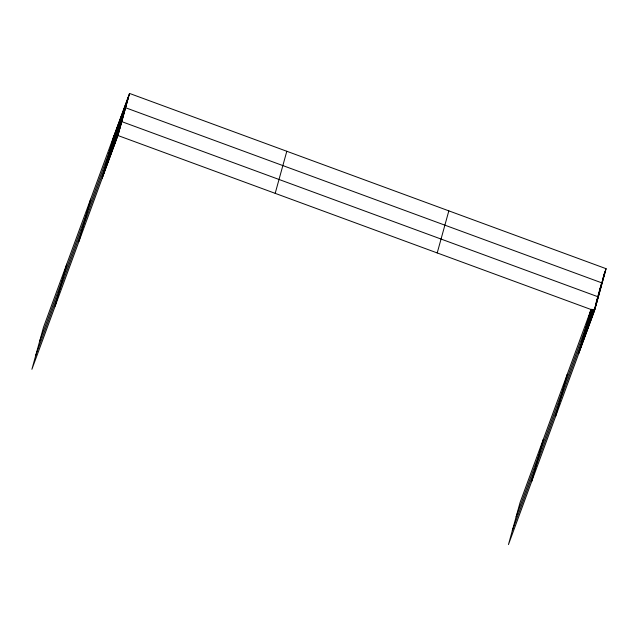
<?xml version="1.0" encoding="UTF-8"?>
<svg xmlns="http://www.w3.org/2000/svg" width="638" height="638" viewBox="0 0 638 638"><rect width="100%" height="100%" fill="white"/><g stroke="black" fill="none" stroke-linecap="round" stroke-linejoin="round"><path stroke-width="0.96" d="M55.099 306.24L66.719 264.156M79.008 241.268L90.628 199.184M102.216 178.201L113.827 136.117M129.538 93.435L43.52 327.222L31.9 369.306L117.918 135.511L129.538 93.435L606.1 268.694L594.48 310.778L508.462 544.565L520.082 502.489L591.075 309.526M275.185 193.354L286.805 151.27M437.213 252.943L448.833 210.859M531.669 481.507L543.289 439.423M555.57 416.526L567.19 374.45M578.778 353.468L590.397 311.384M113.341 137.912L129.043 95.222M112.846 139.698L128.549 97.008M112.352 141.484L128.055 98.802M111.857 143.271L127.56 100.589M111.363 145.065L127.066 102.375M110.868 146.852L126.571 104.161M110.374 148.638L126.077 105.956M39.572 341.529L125.59 107.742L602.152 283.001L600.103 288.567M109.401 152.163L125.104 109.481M108.923 153.902L124.625 111.211M108.444 155.64L124.147 112.95M107.966 157.371L123.668 114.688M107.487 159.109L123.19 116.419M107.009 160.848L122.711 118.158M106.522 162.578L122.233 119.888M35.736 355.414L121.754 121.627L598.316 296.893L596.953 300.602M105.565 166.055L121.276 123.365M105.087 167.786L120.797 125.096M104.608 169.525L120.311 126.834M104.13 171.263L119.832 128.573M103.651 172.994L119.354 130.304M103.173 174.732L118.875 132.042M102.694 176.471L118.397 133.781M603.707 275.193L606.1 268.694M589.903 313.17L591.266 309.462M603.899 275.122L605.606 270.48M589.408 314.957L591.458 309.39M603.062 277.841L605.111 272.274M588.914 316.751L591.641 309.326M602.567 279.627L604.617 274.061M588.419 318.537L591.833 309.255M602.758 279.564L604.122 275.847M587.925 320.324L591.681 310.116M600.557 285.991L603.628 277.634M587.431 322.11L591.873 310.052M601.427 284.07L603.133 279.428M586.936 323.905L592.056 309.98M599.911 288.639L602.647 281.214M516.134 516.796L592.247 309.916M585.963 327.43L592.455 309.797M598.596 293.089L601.674 284.739M585.485 329.16L592.654 309.677M599.481 291.111L601.187 286.478M585.006 330.899L592.861 309.558M597.981 295.633L600.709 288.209M584.528 332.637L593.061 309.438M598.867 293.655L600.23 289.947M584.049 334.368L593.268 309.31M596.682 300.035L599.752 291.686M583.571 336.106L593.125 310.124M597.567 298.058L599.273 293.416M583.092 337.845L593.332 310.004M596.059 302.579L598.795 295.155M512.298 530.68L593.531 309.885M582.127 341.314L593.739 309.765M595.445 305.124L597.838 298.624M581.649 343.053L593.603 310.57M595.653 305.004L597.359 300.362M581.17 344.783L593.803 310.451M594.831 307.668L596.881 302.101M580.692 346.522L594.01 310.331M595.031 307.548L596.394 303.832M580.213 348.26L595.916 305.57M579.735 349.991L595.437 307.309M579.256 351.729L594.959 309.039M117.918 135.511L594.48 310.778"/></g></svg>
